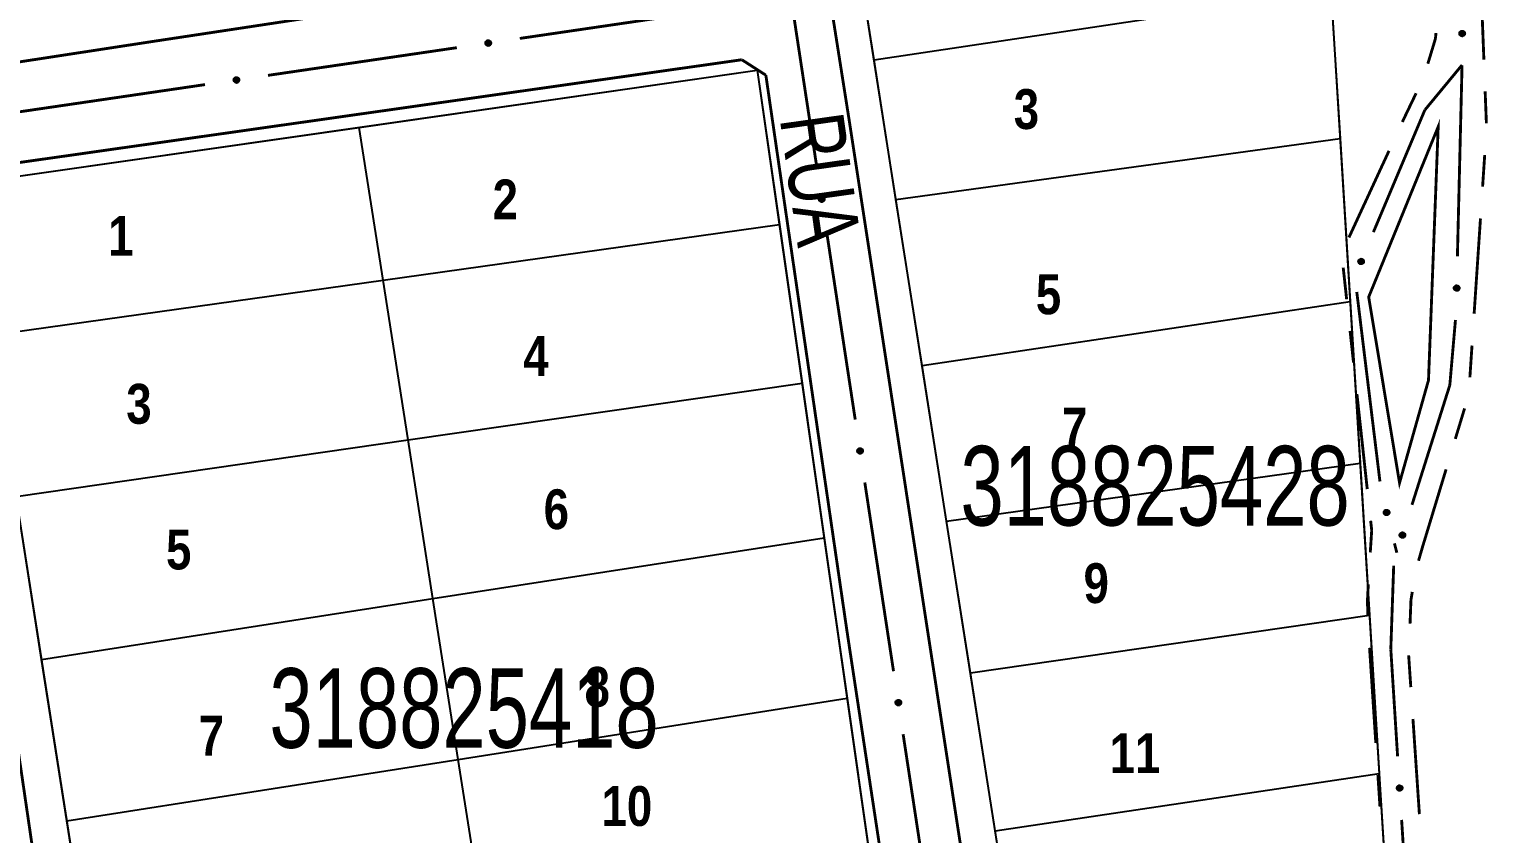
# Model space of a CAD drawing. Extents: x 203591 to 208218, y 4854879 to 4857795.
# Drawn here: x 205270.8 to 205362.5, y 4855365.3 to 4855415.9 of the extents above; entities that cross this region are included whole.
import ezdxf
from ezdxf.enums import TextEntityAlignment as Align

# ---------------------------------------------------------------- set-up
doc = ezdxf.new("R2010")
doc.units = 0
doc.header["$LTSCALE"] = 1.5
doc.header["$MEASUREMENT"] = 0
doc.linetypes.add('PHANTOMX2', pattern=[5, 2.5, -0.5, 0.5, -0.5, 0.5, -0.5])
doc.linetypes.add('TRACO_25', pattern=[8, 3, -1, 1, -1, 1, -1])
for name, color, linetype in [('CD-MALHA-LOTES', 40, 'CONTINUOUS'), ('CD_TXT_QUADRA', 7, 'CONTINUOUS'), ('RU-QUADRAS', 210, 'CONTINUOUS'), ('SV-EIXO-RUA-N-PAV', 6, 'CONTINUOUS'), ('SV-EIXO-RUA-PAV', 20, 'CONTINUOUS'), ('SV-RUA-NAO-PAV-S-GUIA-C-GUIA', 7, 'PHANTOMX2'), ('SV-RUA-PAVIM-S-GUIA-C-GUIA', 7, 'CONTINUOUS'), ('SV-TXT-RUA-PAV-S-GUIA-C-GUIA', 7, 'CONTINUOUS'), ('Th_NmrPorta', 7, 'CONTINUOUS')]:
    doc.layers.add(name, color=color, linetype=linetype)
doc.styles.add('ARIAL', font='ARIAL.TTF')
doc.styles.get("Standard").update_dxf_attribs({"font": 'swisscbo.ttf'})

msp = doc.modelspace()

# ---------------------------------------------------------------- linework, layer by layer
at = {"layer": 'CD-MALHA-LOTES', "linetype": 'Continuous', "flags": 128}
for points in [[(205323.91, 4855413.96), (205322.37, 4855423.75)], [(205323.91, 4855413.96), (205352.64, 4855418.28)], [(205352.64, 4855418.28), (205353.21, 4855409.01)], [(205291.54, 4855409.71), (205316.57, 4855413.3)], [(205316.57, 4855413.3), (205317.96, 4855403.61)], [(205325.29, 4855405.17), (205323.91, 4855413.96)], [(205266.88, 4855406.18), (205291.54, 4855409.71)], [(205293.04, 4855400.11), (205291.54, 4855409.71)], [(205325.29, 4855405.17), (205353.21, 4855409.01)], [(205353.21, 4855409.01), (205353.84, 4855398.77)], [(205326.93, 4855394.74), (205325.29, 4855405.17)], [(205293.04, 4855400.11), (205317.96, 4855403.61)], [(205317.96, 4855403.61), (205319.39, 4855393.63)], [(205268.38, 4855396.65), (205293.04, 4855400.11)], [(205294.62, 4855390.07), (205293.04, 4855400.11)], [(205326.93, 4855394.74), (205353.84, 4855398.77)], [(205353.84, 4855398.77), (205354.47, 4855388.61)], [(205328.47, 4855384.96), (205326.93, 4855394.74)], [(205294.62, 4855390.07), (205319.39, 4855393.63)], [(205319.39, 4855393.63), (205320.77, 4855383.92)], [(205269.97, 4855386.52), (205294.62, 4855390.07)], [(205296.18, 4855380.1), (205294.62, 4855390.07)], [(205328.47, 4855384.96), (205354.47, 4855388.61)], [(205354.47, 4855388.61), (205355.06, 4855379.06)], [(205271.57, 4855376.28), (205269.97, 4855386.52)], [(205329.97, 4855375.43), (205328.47, 4855384.96)], [(205296.18, 4855380.1), (205320.77, 4855383.92)], [(205320.77, 4855383.92), (205322.22, 4855373.83)], [(205271.57, 4855376.28), (205296.18, 4855380.1)], [(205297.77, 4855369.99), (205296.18, 4855380.1)], [(205329.97, 4855375.43), (205355.06, 4855379.06)], [(205355.06, 4855379.06), (205355.67, 4855369.11)], [(205273.17, 4855366.13), (205271.57, 4855376.28)], [(205331.53, 4855365.51), (205329.97, 4855375.43)], [(205297.77, 4855369.99), (205322.22, 4855373.83)], [(205322.22, 4855373.83), (205323.6, 4855364.15)], [(205273.17, 4855366.13), (205297.77, 4855369.99)], [(205299.27, 4855360.43), (205297.77, 4855369.99)], [(205331.53, 4855365.51), (205355.67, 4855369.11)], [(205355.67, 4855369.11), (205356.31, 4855358.71)], [(205274.65, 4855356.67), (205273.17, 4855366.13)], [(205333.03, 4855355.94), (205331.53, 4855365.51)]]:
    msp.add_lwpolyline(points, dxfattribs=at)
at = {"layer": 'RU-QUADRAS', "color": 6, "linetype": 'Continuous'}
for points in [[(205322.37, 4855423.75), (205352.03, 4855428.25), (205357.58, 4855338.12), (205336.35, 4855334.88)], [(205266.88, 4855406.18), (205316.57, 4855413.3), (205326.4, 4855344.6), (205277.7, 4855337.2)]]:
    msp.add_lwpolyline(points, close=True, dxfattribs=at)
at = {"layer": 'SV-EIXO-RUA-N-PAV', "flags": 128}
for points in [[(205360.996111, 4855415.746464), (205361.031084, 4855415.712274), (205361.05415, 4855415.675738), (205361.064617, 4855415.639728), (205361.065569, 4855415.605495), (205361.062599, 4855415.570364), (205361.05179, 4855415.535604), (205361.031248, 4855415.499683), (205360.997197, 4855415.46436), (205360.958217, 4855415.443191), (205360.923462, 4855415.43104), (205360.887823, 4855415.427991), (205360.853743, 4855415.431448), (205360.818008, 4855415.44387), (205360.781808, 4855415.465043), (205360.747118, 4855415.500142), (205360.72475, 4855415.536116), (205360.71554, 4855415.571212), (205360.712702, 4855415.607061), (205360.716165, 4855415.642891), (205360.726972, 4855415.67695), (205360.748355, 4855415.71336), (205360.783452, 4855415.74714), (205360.819077, 4855415.769858), (205360.854034, 4855415.779559), (205360.88939, 4855415.781558), (205360.924663, 4855415.779008), (205360.960057, 4855415.769597), (205360.996111, 4855415.746464)], [(205354.686177, 4855401.372488), (205354.705254, 4855401.327454), (205354.712441, 4855401.284848), (205354.708208, 4855401.247587), (205354.695882, 4855401.215636), (205354.67959, 4855401.184369), (205354.656209, 4855401.15647), (205354.6234, 4855401.131252), (205354.578358, 4855401.111798), (205354.534229, 4855401.107304), (205354.497477, 4855401.1095), (205354.46342, 4855401.120435), (205354.433311, 4855401.136771), (205354.405134, 4855401.162016), (205354.379903, 4855401.195514), (205354.361437, 4855401.241278), (205354.354677, 4855401.283096), (205354.359719, 4855401.319029), (205354.370929, 4855401.353197), (205354.387944, 4855401.384919), (205354.411053, 4855401.412174), (205354.444827, 4855401.437516), (205354.490237, 4855401.455144), (205354.531868, 4855401.462362), (205354.567863, 4855401.457827), (205354.601253, 4855401.446033), (205354.632812, 4855401.430073), (205354.661836, 4855401.407738), (205354.686177, 4855401.372488)], [(205360.6524, 4855399.748215), (205360.686631, 4855399.713282), (205360.708907, 4855399.67626), (205360.718599, 4855399.640033), (205360.718816, 4855399.605788), (205360.715092, 4855399.570728), (205360.703539, 4855399.536209), (205360.68223, 4855399.500737), (205360.647429, 4855399.466153), (205360.608003, 4855399.445826), (205360.572995, 4855399.434424), (205360.537299, 4855399.432141), (205360.503301, 4855399.436329), (205360.467841, 4855399.449516), (205360.432104, 4855399.471461), (205360.398176, 4855399.507297), (205360.376586, 4855399.543743), (205360.368131, 4855399.579029), (205360.366064, 4855399.61493), (205360.370294, 4855399.650677), (205360.38183, 4855399.684497), (205360.403991, 4855399.720439), (205360.439805, 4855399.753457), (205360.475909, 4855399.775406), (205360.511067, 4855399.784353), (205360.546458, 4855399.785593), (205360.581668, 4855399.782286), (205360.616851, 4855399.772117), (205360.6524, 4855399.748215)], [(205356.201484, 4855385.671024), (205356.243941, 4855385.646745), (205356.275465, 4855385.617196), (205356.294665, 4855385.584984), (205356.304209, 4855385.552094), (205356.310183, 4855385.517347), (205356.308477, 4855385.480986), (205356.297645, 4855385.441049), (205356.273588, 4855385.398288), (205356.241196, 4855385.367983), (205356.210623, 4855385.34747), (205356.1769, 4855385.335544), (205356.143048, 4855385.330306), (205356.105337, 4855385.333327), (205356.064971, 4855385.3447), (205356.022559, 4855385.36993), (205355.991852, 4855385.399111), (205355.974099, 4855385.430756), (205355.962324, 4855385.464734), (205355.95665, 4855385.500281), (205355.95853, 4855385.535964), (205355.970054, 4855385.576585), (205355.995511, 4855385.618116), (205356.024265, 4855385.649075), (205356.055653, 4855385.667268), (205356.089365, 4855385.678107), (205356.124143, 4855385.684523), (205356.160766, 4855385.68433), (205356.201484, 4855385.671024)], [(205357.27762, 4855384.18847), (205357.300778, 4855384.145392), (205357.311874, 4855384.103633), (205357.311103, 4855384.066141), (205357.301783, 4855384.033187), (205357.288451, 4855384.000548), (205357.26775, 4855383.970606), (205357.237412, 4855383.942464), (205357.194362, 4855383.918929), (205357.150837, 4855383.910375), (205357.11404, 4855383.909164), (205357.079118, 4855383.916903), (205357.047628, 4855383.930386), (205357.017237, 4855383.952918), (205356.989018, 4855383.98394), (205356.9664, 4855384.027802), (205356.955804, 4855384.068815), (205356.957501, 4855384.10506), (205356.965505, 4855384.140119), (205356.979515, 4855384.173278), (205357.000005, 4855384.202552), (205357.031291, 4855384.230908), (205357.074878, 4855384.252658), (205357.115664, 4855384.263694), (205357.151923, 4855384.262506), (205357.186261, 4855384.253849), (205357.21916, 4855384.240876), (205357.250125, 4855384.221319), (205357.27762, 4855384.18847)], [(205357.054723, 4855368.339177), (205357.091881, 4855368.307376), (205357.117314, 4855368.272446), (205357.130141, 4855368.237208), (205357.133356, 4855368.203113), (205357.132717, 4855368.167862), (205357.124232, 4855368.132464), (205357.106111, 4855368.095261), (205357.074472, 4855368.057763), (205357.036977, 4855368.034061), (205357.003103, 4855368.019637), (205356.967744, 4855368.014238), (205356.933509, 4855368.015432), (205356.897031, 4855368.025463), (205356.859509, 4855368.044194), (205356.822573, 4855368.076921), (205356.797874, 4855368.111337), (205356.786363, 4855368.145747), (205356.781159, 4855368.181329), (205356.782243, 4855368.217309), (205356.790773, 4855368.252009), (205356.809701, 4855368.289753), (205356.842486, 4855368.325782), (205356.876529, 4855368.350807), (205356.910769, 4855368.362799), (205356.945915, 4855368.367134), (205356.981279, 4855368.366922), (205357.017217, 4855368.359874), (205357.054723, 4855368.339177)]]:
    msp.add_lwpolyline(points, close=True, dxfattribs=at)
for points in [[(205360.716165, 4855415.642891), (205360.72475, 4855415.536116)], [(205360.722191, 4855415.655579), (205360.735463, 4855415.524546)], [(205360.726972, 4855415.67695), (205360.747118, 4855415.500142)], [(205360.740027, 4855415.689641), (205360.764021, 4855415.490352)], [(205360.748355, 4855415.71336), (205360.781808, 4855415.465043)], [(205360.767422, 4855415.726406), (205360.799405, 4855415.457502)], [(205360.783452, 4855415.74714), (205360.818008, 4855415.44387)], [(205360.800256, 4855415.756332), (205360.83484, 4855415.442392)], [(205360.819077, 4855415.769858), (205360.853743, 4855415.431448)], [(205360.835777, 4855415.77124), (205360.87029, 4855415.432739)], [(205360.854034, 4855415.779559), (205360.887823, 4855415.427991)], [(205360.871273, 4855415.777962), (205360.903034, 4855415.431281)], [(205360.88939, 4855415.781558), (205360.923462, 4855415.43104)], [(205360.908112, 4855415.776492), (205360.942637, 4855415.442085)], [(205360.924663, 4855415.779008), (205360.958217, 4855415.443191)], [(205360.942205, 4855415.769572), (205360.978161, 4855415.458358)], [(205360.960057, 4855415.769597), (205360.997197, 4855415.46436)], [(205360.976283, 4855415.757195), (205361.012351, 4855415.485551)], [(205360.996111, 4855415.746464), (205361.031248, 4855415.499683)], [(205361.014404, 4855415.727066), (205361.041119, 4855415.52504)], [(205361.031084, 4855415.712274), (205361.05179, 4855415.535604)], [(205361.044322, 4855415.691503), (205361.056234, 4855415.561839)], [(205361.05415, 4855415.675738), (205361.062599, 4855415.570364)], [(205354.387944, 4855401.384919), (205354.354677, 4855401.283096)], [(205354.398399, 4855401.3943), (205354.360098, 4855401.268289)], [(205354.411053, 4855401.412174), (205354.361437, 4855401.241278)], [(205354.427994, 4855401.418846), (205354.373255, 4855401.225725)], [(205354.444827, 4855401.437516), (205354.379903, 4855401.195514)], [(205354.46745, 4855401.442197), (205354.393229, 4855401.181769)], [(205354.490237, 4855401.455144), (205354.405134, 4855401.162016)], [(205354.509287, 4855401.457142), (205354.420093, 4855401.154159)], [(205354.531868, 4855401.462362), (205354.433311, 4855401.136771)], [(205354.547809, 4855401.457195), (205354.449076, 4855401.131578)], [(205354.567863, 4855401.457827), (205354.46342, 4855401.120435)], [(205354.583151, 4855401.449703), (205354.478724, 4855401.117602)], [(205354.601253, 4855401.446033), (205354.497477, 4855401.1095)], [(205354.616571, 4855401.434137), (205354.519428, 4855401.112293)], [(205354.632812, 4855401.430073), (205354.534229, 4855401.107304)], [(205354.645357, 4855401.414602), (205354.55848, 4855401.113604)], [(205354.661836, 4855401.407738), (205354.578358, 4855401.111798)], [(205354.672023, 4855401.390037), (205354.600514, 4855401.125503)], [(205354.686177, 4855401.372488), (205354.6234, 4855401.131252)], [(205354.695572, 4855401.347535), (205354.642288, 4855401.150839)], [(205354.705254, 4855401.327454), (205354.656209, 4855401.15647)], [(205354.709456, 4855401.303184), (205354.670428, 4855401.17896)], [(205354.712441, 4855401.284848), (205354.67959, 4855401.184369)], [(205360.370294, 4855399.650677), (205360.376586, 4855399.543743)], [(205360.376592, 4855399.663233), (205360.387047, 4855399.531946)], [(205360.38183, 4855399.684497), (205360.398176, 4855399.507297)], [(205360.395155, 4855399.696905), (205360.414864, 4855399.497146)], [(205360.403991, 4855399.720439), (205360.432104, 4855399.471461)], [(205360.423334, 4855399.733072), (205360.449535, 4855399.463544)], [(205360.439805, 4855399.753457), (205360.467841, 4855399.449516)], [(205360.456803, 4855399.762286), (205360.484637, 4855399.447676)], [(205360.475909, 4855399.775406), (205360.503301, 4855399.436329)], [(205360.492635, 4855399.776429), (205360.519872, 4855399.437264)], [(205360.511067, 4855399.784353), (205360.537299, 4855399.432141)], [(205360.528268, 4855399.782386), (205360.552577, 4855399.435104)], [(205360.546458, 4855399.785593), (205360.572995, 4855399.434424)], [(205360.565066, 4855399.780126), (205360.592402, 4855399.445054)], [(205360.581668, 4855399.782286), (205360.608003, 4855399.445826)], [(205360.599003, 4855399.772476), (205360.628268, 4855399.460561)], [(205360.616851, 4855399.772117), (205360.647429, 4855399.466153)], [(205360.632807, 4855399.759369), (205360.663034, 4855399.487014)], [(205360.6524, 4855399.748215), (205360.68223, 4855399.500737)], [(205360.670272, 4855399.72843), (205360.692643, 4855399.525876)], [(205360.686631, 4855399.713282), (205360.703539, 4855399.536209)], [(205360.69942, 4855399.692232), (205360.708545, 4855399.562342)], [(205360.708907, 4855399.67626), (205360.715092, 4855399.570728)], [(205355.95665, 4855385.500281), (205355.991852, 4855385.399111)], [(205355.95853, 4855385.535964), (205356.022559, 4855385.36993)], [(205355.959286, 4855385.514078), (205356.005133, 4855385.390612)], [(205355.967968, 4855385.551534), (205356.041383, 4855385.364713)], [(205355.970054, 4855385.576585), (205356.064971, 4855385.3447)], [(205355.985221, 4855385.594013), (205356.0839, 4855385.341834)], [(205355.995511, 4855385.618116), (205356.105337, 4855385.333327)], [(205356.009459, 4855385.631244), (205356.121998, 4855385.336136)], [(205356.024265, 4855385.649075), (205356.143048, 4855385.330306)], [(205356.040079, 4855385.654619), (205356.158737, 4855385.335723)], [(205356.055653, 4855385.667268), (205356.1769, 4855385.335544)], [(205356.072738, 4855385.670064), (205356.190793, 4855385.342559)], [(205356.089365, 4855385.678107), (205356.210623, 4855385.34747)], [(205356.108759, 4855385.67792), (205356.226397, 4855385.362989)], [(205356.124143, 4855385.684523), (205356.241196, 4855385.367983)], [(205356.143496, 4855385.679811), (205356.256677, 4855385.387685)], [(205356.160766, 4855385.68433), (205356.273588, 4855385.398288)], [(205356.179593, 4855385.676415), (205356.282917, 4855385.422613)], [(205356.201484, 4855385.671024), (205356.297645, 4855385.441049)], [(205356.224073, 4855385.656859), (205356.300811, 4855385.468075)], [(205356.243941, 4855385.646745), (205356.308477, 4855385.480986)], [(205356.261984, 4855385.629978), (205356.30617, 4855385.507494)], [(205356.275465, 4855385.617196), (205356.310183, 4855385.517347)], [(205356.979515, 4855384.173278), (205356.955804, 4855384.068815)], [(205356.989057, 4855384.183585), (205356.96257, 4855384.054573)], [(205357.000005, 4855384.202552), (205356.9664, 4855384.027802)], [(205357.016256, 4855384.210762), (205356.979606, 4855384.013408)], [(205357.031291, 4855384.230908), (205356.989018, 4855383.98394)], [(205357.053385, 4855384.237661), (205357.003558, 4855383.971486)], [(205357.074878, 4855384.252658), (205357.017237, 4855383.952918)], [(205357.093661, 4855384.256409), (205357.032858, 4855383.946478)], [(205357.115664, 4855384.263694), (205357.047628, 4855383.930386)], [(205357.132014, 4855384.260023), (205357.063805, 4855383.926673)], [(205357.151923, 4855384.262506), (205357.079118, 4855383.916903)], [(205357.167897, 4855384.255831), (205357.094618, 4855383.915498)], [(205357.186261, 4855384.253849), (205357.11404, 4855383.909164)], [(205357.202613, 4855384.243421), (205357.135639, 4855383.913975)], [(205357.21916, 4855384.240876), (205357.150837, 4855383.910375)], [(205357.233081, 4855384.22663), (205357.174402, 4855383.918889)], [(205357.250125, 4855384.221319), (205357.194362, 4855383.918929)], [(205357.261904, 4855384.204635), (205357.215156, 4855383.934624)], [(205357.27762, 4855384.18847), (205357.237412, 4855383.942464)], [(205357.289281, 4855384.164493), (205357.254409, 4855383.963713)], [(205357.300778, 4855384.145392), (205357.26775, 4855383.970606)], [(205357.307206, 4855384.121615), (205357.279829, 4855383.994315)], [(205357.311874, 4855384.103633), (205357.288451, 4855384.000548)], [(205356.876529, 4855368.350807), (205356.933509, 4855368.015432)], [(205356.893101, 4855368.353291), (205356.949935, 4855368.017815)], [(205356.910769, 4855368.362799), (205356.967744, 4855368.014238)], [(205356.928075, 4855368.362346), (205356.982704, 4855368.018527)], [(205356.945915, 4855368.367134), (205357.003103, 4855368.019637)], [(205356.96493, 4855368.363317), (205357.021504, 4855368.031927)], [(205356.981279, 4855368.366922), (205357.036977, 4855368.034061)], [(205356.999407, 4855368.358669), (205357.055874, 4855368.050515)], [(205357.017217, 4855368.359874), (205357.074472, 4855368.057763)], [(205357.034229, 4855368.348573), (205357.088191, 4855368.07991)], [(205356.782243, 4855368.217309), (205356.797874, 4855368.111337)], [(205356.787417, 4855368.230368), (205356.809329, 4855368.100501)], [(205356.790773, 4855368.252009), (205356.822573, 4855368.076921)], [(205356.80296, 4855368.265536), (205356.840087, 4855368.068271)], [(205356.809701, 4855368.289753), (205356.859509, 4855368.044194)], [(205356.827863, 4855368.304032), (205356.877567, 4855368.037834)], [(205356.842486, 4855368.325782), (205356.897031, 4855368.025463)], [(205356.858645, 4855368.336065), (205356.913924, 4855368.025101)], [(205357.054723, 4855368.339177), (205357.106111, 4855368.095261)], [(205357.07426, 4855368.321032), (205357.114283, 4855368.121216)], [(205357.091881, 4855368.307376), (205357.124232, 4855368.132464)], [(205357.106465, 4855368.287527), (205357.126929, 4855368.158935)], [(205357.117314, 4855368.272446), (205357.132717, 4855368.167862)]]:
    msp.add_lwpolyline(points, dxfattribs=at)
at = {"layer": 'SV-EIXO-RUA-N-PAV', "const_width": 0.18, "flags": 128}
for points in [[(205360.88, 4855413.63), (205358.9683, 4855411.317987)], [(205360.879346, 4855413.603113), (205360.587499, 4855401.606663)], [(205358.54, 4855410.8), (205355.305681, 4855403.125843)], [(205358.9683, 4855411.317987), (205358.54, 4855410.8)], [(205354.261248, 4855399.368838), (205355.71833, 4855387.457629)], [(205360.465267, 4855397.609229), (205360.119895, 4855393.624168)], [(205360.11, 4855393.51), (205357.732382, 4855385.991587)], [(205360.119895, 4855393.624168), (205360.11, 4855393.51)], [(205356.628884, 4855383.5675), (205356.78, 4855382.98)], [(205356.582626, 4855382.168082), (205356.408738, 4855377.171107)], [(205356.408738, 4855377.171107), (205356.4, 4855376.92)], [(205356.4, 4855376.92), (205356.827323, 4855370.184801)], [(205357.080599, 4855366.192828), (205357.840427, 4855354.216908)]]:
    msp.add_lwpolyline(points, dxfattribs=at)
at = {"layer": 'SV-EIXO-RUA-PAV', "const_width": 0.18, "flags": 128}
for points in [[(205318.7, 4855417.8), (205320.319476, 4855407.165892)], [(205301.639078, 4855415.298845), (205313.512168, 4855417.039457)], [(205285.808291, 4855412.978029), (205297.681382, 4855414.718641)], [(205269.977505, 4855410.657212), (205281.850595, 4855412.397825)], [(205320.921696, 4855403.211486), (205322.728355, 4855391.348266)], [(205323.330574, 4855387.393859), (205325.137233, 4855375.53064)], [(205325.739453, 4855371.576233), (205327.546111, 4855359.713013)]]:
    msp.add_lwpolyline(points, dxfattribs=at)
at = {"layer": 'SV-EIXO-RUA-PAV', "flags": 128}
for points in [[(205299.502102, 4855415.096818), (205299.530744, 4855415.136462), (205299.563468, 4855415.164677), (205299.597534, 4855415.180354), (205299.63125, 4855415.186358), (205299.666434, 4855415.188616), (205299.70241, 4855415.183065), (205299.740974, 4855415.16806), (205299.780944, 4855415.139607), (205299.807644, 4855415.104185), (205299.824801, 4855415.071609), (205299.833086, 4855415.036813), (205299.834706, 4855415.002596), (205299.827705, 4855414.965418), (205299.812117, 4855414.926485), (205299.782534, 4855414.886986), (205299.750263, 4855414.859545), (205299.716914, 4855414.845246), (205299.68188, 4855414.837139), (205299.645931, 4855414.835265), (205299.610648, 4855414.840917), (205299.571477, 4855414.856682), (205299.532879, 4855414.886397), (205299.505142, 4855414.918271), (205299.490379, 4855414.95141), (205299.483174, 4855414.986082), (205299.480481, 4855415.021344), (205299.484554, 4855415.05774), (205299.502102, 4855415.096818)], [(205283.671315, 4855412.776002), (205283.699957, 4855412.815646), (205283.732681, 4855412.843861), (205283.766747, 4855412.859538), (205283.800463, 4855412.865542), (205283.835647, 4855412.867799), (205283.871623, 4855412.862249), (205283.910187, 4855412.847244), (205283.950157, 4855412.818791), (205283.976857, 4855412.783369), (205283.994014, 4855412.750793), (205284.002299, 4855412.715997), (205284.003919, 4855412.68178), (205283.996918, 4855412.644601), (205283.98133, 4855412.605669), (205283.951747, 4855412.56617), (205283.919476, 4855412.538729), (205283.886127, 4855412.52443), (205283.851093, 4855412.516323), (205283.815144, 4855412.514448), (205283.779861, 4855412.5201), (205283.740691, 4855412.535865), (205283.702092, 4855412.565581), (205283.674355, 4855412.597455), (205283.659592, 4855412.630594), (205283.652387, 4855412.665265), (205283.649694, 4855412.700528), (205283.653768, 4855412.736923), (205283.671315, 4855412.776002)], [(205320.70778, 4855405.347305), (205320.747583, 4855405.318884), (205320.775979, 4855405.286318), (205320.791846, 4855405.252339), (205320.798037, 4855405.218657), (205320.800491, 4855405.183486), (205320.795141, 4855405.14748), (205320.78035, 4855405.108833), (205320.75212, 4855405.068705), (205320.716848, 4855405.041808), (205320.684368, 4855405.02447), (205320.649618, 4855405.015992), (205320.615411, 4855405.014181), (205320.578194, 4855405.020976), (205320.539175, 4855405.036346), (205320.499512, 4855405.06571), (205320.471891, 4855405.097827), (205320.457408, 4855405.131096), (205320.449105, 4855405.166085), (205320.447031, 4855405.202022), (205320.452487, 4855405.237336), (205320.468033, 4855405.276594), (205320.497534, 4855405.315357), (205320.529253, 4855405.343271), (205320.562309, 4855405.358218), (205320.59694, 4855405.365616), (205320.632187, 4855405.368506), (205320.668605, 4855405.364635), (205320.70778, 4855405.347305)], [(205323.116658, 4855389.529679), (205323.156461, 4855389.501257), (205323.184858, 4855389.468691), (205323.200724, 4855389.434713), (205323.206916, 4855389.401031), (205323.209369, 4855389.365859), (205323.204019, 4855389.329854), (205323.189229, 4855389.291206), (205323.160998, 4855389.251079), (205323.125726, 4855389.224182), (205323.093246, 4855389.206844), (205323.058496, 4855389.198366), (205323.024289, 4855389.196555), (205322.987072, 4855389.203349), (205322.948053, 4855389.21872), (205322.90839, 4855389.248083), (205322.88077, 4855389.280201), (205322.866286, 4855389.313469), (205322.857984, 4855389.348458), (205322.855909, 4855389.384396), (205322.861365, 4855389.41971), (205322.876912, 4855389.458968), (205322.906412, 4855389.497731), (205322.938131, 4855389.525644), (205322.971187, 4855389.540592), (205323.005818, 4855389.54799), (205323.041065, 4855389.550879), (205323.077483, 4855389.547008), (205323.116658, 4855389.529679)], [(205325.525537, 4855373.712052), (205325.565339, 4855373.683631), (205325.593736, 4855373.651065), (205325.609603, 4855373.617086), (205325.615794, 4855373.583405), (205325.618247, 4855373.548233), (205325.612897, 4855373.512227), (205325.598107, 4855373.47358), (205325.569877, 4855373.433452), (205325.534604, 4855373.406555), (205325.502124, 4855373.389218), (205325.467375, 4855373.380739), (205325.433167, 4855373.378929), (205325.39595, 4855373.385723), (205325.356931, 4855373.401093), (205325.317268, 4855373.430457), (205325.289648, 4855373.462574), (205325.275164, 4855373.495843), (205325.266862, 4855373.530832), (205325.264788, 4855373.566769), (205325.270243, 4855373.602083), (205325.28579, 4855373.641341), (205325.31529, 4855373.680104), (205325.347009, 4855373.708018), (205325.380066, 4855373.722965), (205325.414697, 4855373.730363), (205325.449943, 4855373.733253), (205325.486361, 4855373.729382), (205325.525537, 4855373.712052)]]:
    msp.add_lwpolyline(points, close=True, dxfattribs=at)
for points in [[(205299.484554, 4855415.05774), (205299.780944, 4855415.139607)], [(205299.487218, 4855415.040088), (205299.789695, 4855415.121667)], [(205299.494421, 4855415.075622), (205299.757745, 4855415.151461)], [(205299.502102, 4855415.096818), (205299.740974, 4855415.16806)], [(205299.518581, 4855415.117779), (205299.714436, 4855415.174073)], [(205299.530744, 4855415.136462), (205299.70241, 4855415.183065)], [(205299.549329, 4855415.152627), (205299.675806, 4855415.18358)], [(205299.563468, 4855415.164677), (205299.666434, 4855415.188616)], [(205299.480481, 4855415.021344), (205299.807644, 4855415.104185)], [(205299.483174, 4855414.986082), (205299.824801, 4855415.071609)], [(205299.485416, 4855415.005346), (205299.811042, 4855415.08894)], [(205299.48941, 4855414.968696), (205299.827583, 4855415.051371)], [(205299.490379, 4855414.95141), (205299.833086, 4855415.036813)], [(205299.501306, 4855414.934583), (205299.830983, 4855415.018771)], [(205299.505142, 4855414.918271), (205299.834706, 4855415.002596)], [(205299.521303, 4855414.901658), (205299.826678, 4855414.982283)], [(205299.532879, 4855414.886397), (205299.827705, 4855414.965418)], [(205299.555755, 4855414.87361), (205299.816973, 4855414.945003)], [(205299.571477, 4855414.856682), (205299.812117, 4855414.926485)], [(205299.596166, 4855414.851952), (205299.789717, 4855414.905151)], [(205299.610648, 4855414.840917), (205299.782534, 4855414.886986)], [(205299.632492, 4855414.839349), (205299.760121, 4855414.871851)], [(205299.645931, 4855414.835265), (205299.750263, 4855414.859545)], [(205283.649694, 4855412.700528), (205283.976857, 4855412.783369)], [(205283.652387, 4855412.665265), (205283.994014, 4855412.750793)], [(205283.653768, 4855412.736923), (205283.950157, 4855412.818791)], [(205283.654629, 4855412.68453), (205283.980255, 4855412.768124)], [(205283.656431, 4855412.719272), (205283.958908, 4855412.800851)], [(205283.658623, 4855412.647879), (205283.996796, 4855412.730555)], [(205283.659592, 4855412.630594), (205284.002299, 4855412.715997)], [(205283.663634, 4855412.754805), (205283.926958, 4855412.830645)], [(205283.670519, 4855412.613767), (205284.000196, 4855412.697955)], [(205283.671315, 4855412.776002), (205283.910187, 4855412.847244)], [(205283.674355, 4855412.597455), (205284.003919, 4855412.68178)], [(205283.687794, 4855412.796962), (205283.883649, 4855412.853257)], [(205283.690516, 4855412.580842), (205283.995891, 4855412.661467)], [(205283.699957, 4855412.815646), (205283.871623, 4855412.862249)], [(205283.702092, 4855412.565581), (205283.996918, 4855412.644601)], [(205283.718542, 4855412.83181), (205283.845019, 4855412.862764)], [(205283.724969, 4855412.552794), (205283.986186, 4855412.624187)], [(205283.732681, 4855412.843861), (205283.835647, 4855412.867799)], [(205283.740691, 4855412.535865), (205283.98133, 4855412.605669)], [(205283.76538, 4855412.531136), (205283.95893, 4855412.584335)], [(205283.779861, 4855412.5201), (205283.951747, 4855412.56617)], [(205283.801705, 4855412.518533), (205283.929334, 4855412.551035)], [(205283.815144, 4855412.514448), (205283.919476, 4855412.538729)], [(205320.447031, 4855405.202022), (205320.471891, 4855405.097827)], [(205320.451041, 4855405.215484), (205320.484252, 4855405.088038)], [(205320.452487, 4855405.237336), (205320.499512, 4855405.06571)], [(205320.463441, 4855405.251879), (205320.517716, 4855405.058627)], [(205320.468033, 4855405.276594), (205320.539175, 4855405.036346)], [(205320.484874, 4855405.29241), (205320.55772, 4855405.031594)], [(205320.497534, 4855405.315357), (205320.578194, 4855405.020976)], [(205320.51273, 4855405.327018), (205320.595053, 4855405.022096)], [(205320.529253, 4855405.343271), (205320.615411, 4855405.014181)], [(205320.545543, 4855405.347198), (205320.631564, 4855405.017995)], [(205320.562309, 4855405.358218), (205320.649618, 4855405.015992)], [(205320.579589, 4855405.359284), (205320.664145, 4855405.021576)], [(205320.59694, 4855405.365616), (205320.684368, 4855405.02447)], [(205320.616217, 4855405.363482), (205320.701621, 4855405.038326)], [(205320.632187, 4855405.368506), (205320.716848, 4855405.041808)], [(205320.650968, 4855405.361873), (205320.734229, 4855405.059855)], [(205320.668605, 4855405.364635), (205320.75212, 4855405.068705)], [(205320.686541, 4855405.354868), (205320.763845, 4855405.09197)], [(205320.70778, 4855405.347305), (205320.78035, 4855405.108833)], [(205320.728832, 4855405.330943), (205320.786216, 4855405.135404)], [(205320.747583, 4855405.318884), (205320.795141, 4855405.14748)], [(205320.76385, 4855405.300389), (205320.795508, 4855405.174086)], [(205320.775979, 4855405.286318), (205320.800491, 4855405.183486)], [(205322.876912, 4855389.458968), (205322.948053, 4855389.21872)], [(205322.893752, 4855389.474784), (205322.966598, 4855389.213967)], [(205322.906412, 4855389.497731), (205322.987072, 4855389.203349)], [(205322.921608, 4855389.509391), (205323.003931, 4855389.20447)], [(205322.938131, 4855389.525644), (205323.024289, 4855389.196555)], [(205322.954421, 4855389.529571), (205323.040442, 4855389.200368)], [(205322.971187, 4855389.540592), (205323.058496, 4855389.198366)], [(205322.988467, 4855389.541657), (205323.073023, 4855389.20395)], [(205323.005818, 4855389.54799), (205323.093246, 4855389.206844)], [(205323.025095, 4855389.545855), (205323.1105, 4855389.220699)], [(205323.041065, 4855389.550879), (205323.125726, 4855389.224182)], [(205323.059846, 4855389.544246), (205323.143108, 4855389.242228)], [(205323.077483, 4855389.547008), (205323.160998, 4855389.251079)], [(205323.095419, 4855389.537241), (205323.172723, 4855389.274343)], [(205323.116658, 4855389.529679), (205323.189229, 4855389.291206)], [(205323.13771, 4855389.513316), (205323.195094, 4855389.317778)], [(205323.156461, 4855389.501257), (205323.204019, 4855389.329854)], [(205323.172729, 4855389.482763), (205323.204386, 4855389.35646)], [(205323.184858, 4855389.468691), (205323.209369, 4855389.365859)], [(205322.855909, 4855389.384396), (205322.88077, 4855389.280201)], [(205322.859919, 4855389.397858), (205322.89313, 4855389.270411)], [(205322.861365, 4855389.41971), (205322.90839, 4855389.248083)], [(205322.87232, 4855389.434253), (205322.926595, 4855389.241001)], [(205325.264788, 4855373.566769), (205325.289648, 4855373.462574)], [(205325.268797, 4855373.580231), (205325.302009, 4855373.452785)], [(205325.270243, 4855373.602083), (205325.317268, 4855373.430457)], [(205325.281198, 4855373.616626), (205325.335473, 4855373.423375)], [(205325.28579, 4855373.641341), (205325.356931, 4855373.401093)], [(205325.302631, 4855373.657157), (205325.375477, 4855373.396341)], [(205325.31529, 4855373.680104), (205325.39595, 4855373.385723)], [(205325.330486, 4855373.691765), (205325.41281, 4855373.386843)], [(205325.347009, 4855373.708018), (205325.433167, 4855373.378929)], [(205325.3633, 4855373.711945), (205325.449321, 4855373.382742)], [(205325.380066, 4855373.722965), (205325.467375, 4855373.380739)], [(205325.397346, 4855373.724031), (205325.481902, 4855373.386323)], [(205325.414697, 4855373.730363), (205325.502124, 4855373.389218)], [(205325.433973, 4855373.728229), (205325.519378, 4855373.403073)], [(205325.449943, 4855373.733253), (205325.534604, 4855373.406555)], [(205325.468725, 4855373.72662), (205325.551986, 4855373.424602)], [(205325.486361, 4855373.729382), (205325.569877, 4855373.433452)], [(205325.504298, 4855373.719615), (205325.581602, 4855373.456717)], [(205325.525537, 4855373.712052), (205325.598107, 4855373.47358)], [(205325.546588, 4855373.69569), (205325.603972, 4855373.500151)], [(205325.565339, 4855373.683631), (205325.612897, 4855373.512227)], [(205325.581607, 4855373.665136), (205325.613264, 4855373.538833)], [(205325.593736, 4855373.651065), (205325.618247, 4855373.548233)]]:
    msp.add_lwpolyline(points, dxfattribs=at)
at = {"layer": 'SV-RUA-NAO-PAV-S-GUIA-C-GUIA', "const_width": 0.18, "flags": 128}
for points in [[(205362.252962, 4855413.967527), (205362.01719, 4855419.962893)], [(205359.208951, 4855415.290901), (205358.728964, 4855413.710219)], [(205359.239372, 4855415.637618), (205359.208951, 4855415.290901)], [(205357.956874, 4855411.783377), (205357.558097, 4855410.952877)], [(205357.988539, 4855411.855449), (205357.956874, 4855411.783377)], [(205362.410144, 4855409.970617), (205362.331553, 4855411.969072)], [(205357.558097, 4855410.952877), (205357.302526, 4855410.420621)], [(205357.302526, 4855410.420621), (205357.127634, 4855410.050274)], [(205356.286034, 4855408.235976), (205353.767791, 4855402.790019)], [(205362.170755, 4855405.979104), (205362.303715, 4855407.97468)], [(205361.638918, 4855397.996802), (205362.037796, 4855403.983529)], [(205353.408131, 4855400.896049), (205353.62398, 4855398.907731)], [(205353.839828, 4855396.919413), (205354.055677, 4855394.931094)], [(205361.373, 4855394.005651), (205361.505959, 4855396.001226)], [(205354.271525, 4855392.942776), (205354.91907, 4855386.977821)], [(205360.456709, 4855390.133311), (205361.037904, 4855392.047002)], [(205358.43, 4855383.46), (205359.875514, 4855388.219621)], [(205355.134919, 4855384.989503), (205355.2, 4855384.39)], [(205355.2, 4855384.39), (205355.109293, 4855382.995973)], [(205358.143977, 4855382.474982), (205358.393194, 4855383.338972)], [(205358.393194, 4855383.338972), (205358.422518, 4855383.435396)], [(205358.422518, 4855383.435396), (205358.43, 4855383.46)], [(205354.985652, 4855380.99983), (205354.933937, 4855380.001169)], [(205357.668001, 4855380.020429), (205357.749706, 4855380.517221)], [(205354.933937, 4855380.001169), (205354.932274, 4855379.96907)], [(205354.932274, 4855379.96907), (205354.957396, 4855379.001538)], [(205357.610194, 4855378.525012), (205357.648821, 4855379.524265)], [(205357.648821, 4855379.524265), (205357.668001, 4855380.020429)], [(205355.065695, 4855377.004764), (205355.457992, 4855371.017603)], [(205357.657882, 4855374.531749), (205357.522896, 4855376.527189)], [(205358.197824, 4855366.549991), (205357.792867, 4855372.53631)], [(205355.588758, 4855369.021882), (205355.719524, 4855367.026162)]]:
    msp.add_lwpolyline(points, dxfattribs=at)
at = {"layer": 'SV-RUA-NAO-PAV-S-GUIA-C-GUIA', "linetype": 'TRACO_25', "const_width": 0.18, "flags": 128}
msp.add_lwpolyline([(205359.38, 4855409.75), (205355.01, 4855399.05), (205356.95, 4855387.37), (205358.77, 4855393.82)], close=True, dxfattribs=at)
at = {"layer": 'SV-RUA-PAVIM-S-GUIA-C-GUIA', "const_width": 0.18, "flags": 128}
for points in [[(205317.37, 4855420.98), (205278.44, 4855415.09)], [(205322.35, 4855410.15), (205320.92, 4855419.21)], [(205278.44, 4855415.09), (205192.5, 4855401.92)], [(205315.6, 4855413.96), (205265.81, 4855406.88)], [(205317.11, 4855412.99), (205315.6, 4855413.96)], [(205322.2, 4855378.12), (205317.11, 4855412.99)], [(205333.45, 4855337.91), (205322.35, 4855410.15)], [(205267.46, 4855388.59), (205275.17, 4855336)], [(205327.25, 4855344.82), (205322.2, 4855378.12)]]:
    msp.add_lwpolyline(points, dxfattribs=at)

# ---------------------------------------------------------------- texts
at = {"layer": 'CD_TXT_QUADRA', "style": 'ARIAL', "width": 0.7}
for s, p in [('318825428', (205329.345023, 4855384.689895)), ('318825418', (205285.9, 4855370.72))]:
    msp.add_text(s, height=5, dxfattribs=at).set_placement(p)
at = {"layer": 'SV-TXT-RUA-PAV-S-GUIA-C-GUIA', "style": 'ARIAL', "width": 0.7}
msp.add_text('RUA', height=4, rotation=278, dxfattribs=at).set_placement((205317.98, 4855410.26))
at = {"layer": 'Th_NmrPorta', "color": 1}
for s, p in [('3', (205332.695339, 4855410.863917)), ('2', (205299.931549, 4855405.180604)), ('1', (205275.761549, 4855402.890604)), ('5', (205334.084433, 4855399.217539)), ('4', (205301.861549, 4855395.340604)), ('3', (205276.901549, 4855392.340604)), ('7', (205335.724433, 4855390.837539)), ('6', (205303.141549, 4855385.710604)), ('5', (205279.401549, 4855383.180604)), ('9', (205337.084433, 4855381.067539)), ('8', (205305.711549, 4855374.550604)), ('7', (205281.461549, 4855371.480604)), ('11', (205338.724433, 4855370.377539)), ('10', (205306.781549, 4855367.060604))]:
    msp.add_text(s, height=2.5, dxfattribs=at).set_placement(p, align=Align.MIDDLE_LEFT)

doc.saveas('drawing.dxf')
